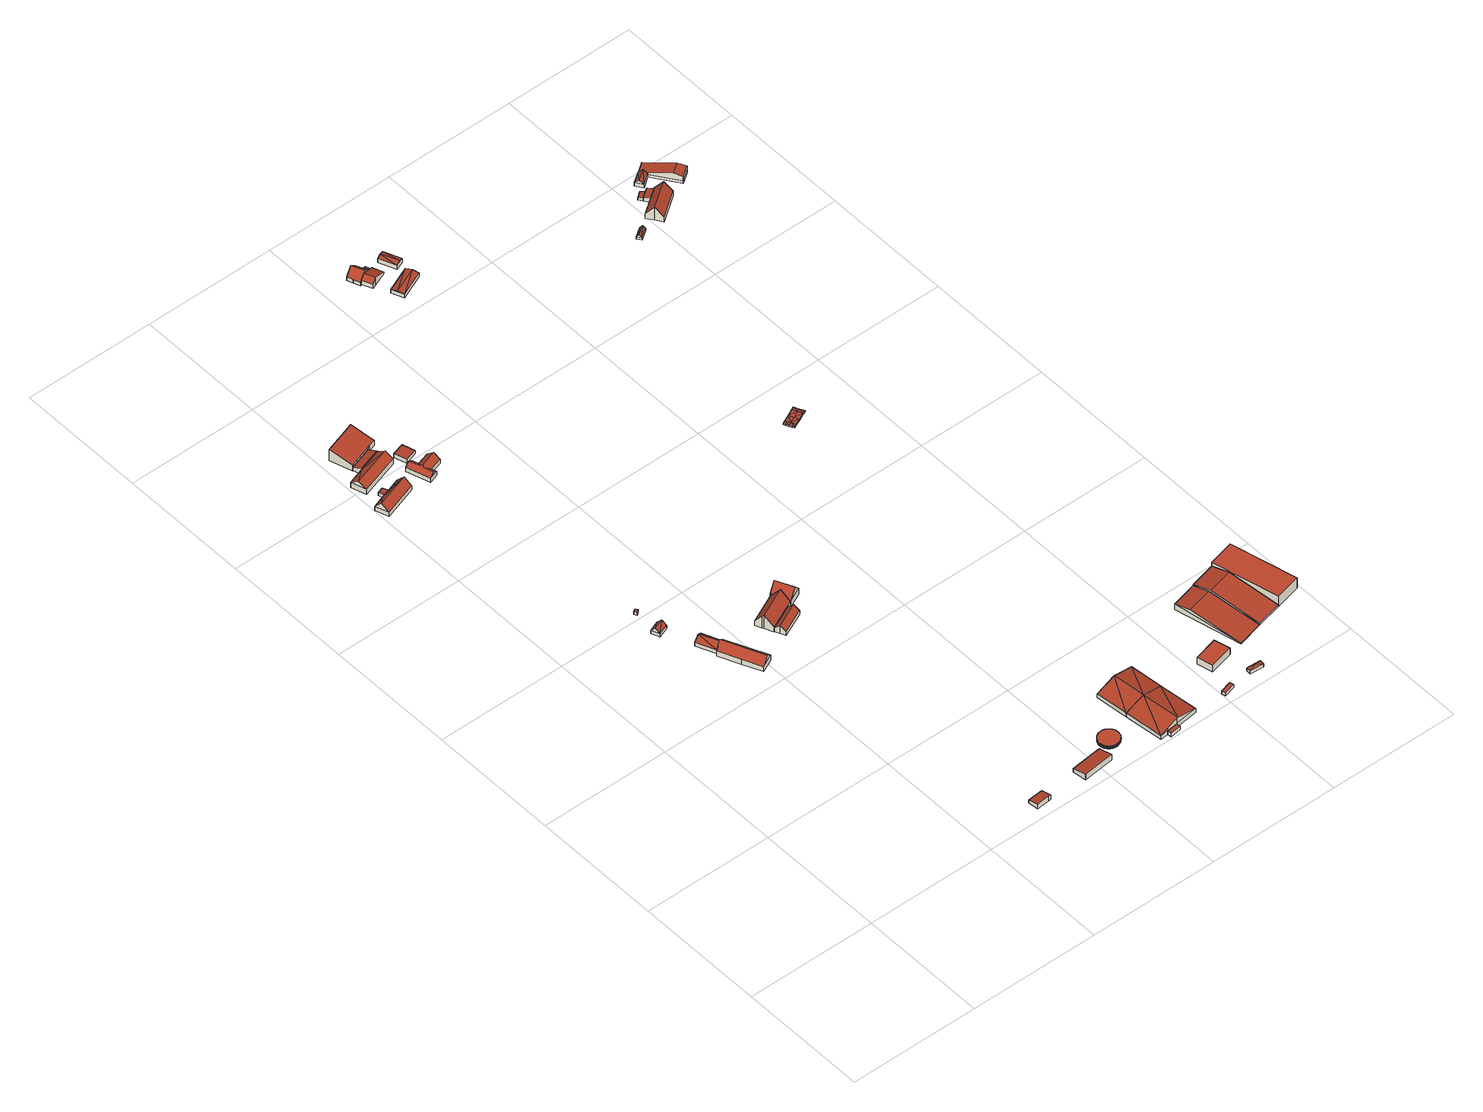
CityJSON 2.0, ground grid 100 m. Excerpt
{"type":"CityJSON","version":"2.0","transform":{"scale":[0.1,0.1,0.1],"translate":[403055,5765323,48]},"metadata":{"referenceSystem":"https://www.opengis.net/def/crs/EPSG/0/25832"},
"CityObjects":{
"building1":{"type":"Building","attributes":{"Gemeindeschluessel":"05515000","Geometrietyp2DReferenz":"3000","function":"31001_2700","roofType":"3100","measuredHeight":6.03},"geometry":[{"type":"Solid","lod":"2","boundaries":[[[[0,1,2,3]],[[4,5,1,0]],[[6,7,5,4]],[[3,2,7,6]],[[0,8,4]],[[6,9,3]],[[9,8,0]],[[0,3,9]],[[6,4,8]],[[8,9,6]],[[1,5,7,2]]]],"semantics":{"surfaces":[{"type":"WallSurface"},{"type":"RoofSurface"},{"type":"GroundSurface"}],"values":[[0,0,0,0,0,0,1,1,1,1,2]]}}]},
"building2":{"type":"Building","attributes":{"Gemeindeschluessel":"05515000","Geometrietyp2DReferenz":"3000","function":"31001_2700","roofType":"2100","measuredHeight":4.35},"geometry":[{"type":"Solid","lod":"2","boundaries":[[[[10,11,12,13]],[[14,15,11,10]],[[16,17,15,14]],[[18,19,17,16]],[[20,21,19,18]],[[13,12,21,20]],[[18,16,14,10,13,20]],[[11,15,17,19,21,12]]]],"semantics":{"surfaces":[{"type":"WallSurface"},{"type":"RoofSurface"},{"type":"GroundSurface"}],"values":[[0,0,0,0,0,0,1,2]]}}]},
"building3":{"type":"Building","attributes":{"Gemeindeschluessel":"05515000","Geometrietyp2DReferenz":"3000","function":"31001_2500","roofType":"1000","measuredHeight":2.46},"address":[{"country":"Germany","locality":"Münster","thoroughfareNumber":"200a","thoroughfareName":"Hölkenbusch"}],"geometry":[{"type":"Solid","lod":"2","boundaries":[[[[22,23,24,25]],[[26,27,23,22]],[[28,29,27,26]],[[25,24,29,28]],[[26,22,25,28]],[[23,27,29,24]]]],"semantics":{"surfaces":[{"type":"WallSurface"},{"type":"RoofSurface"},{"type":"GroundSurface"}],"values":[[0,0,0,0,1,2]]}}]},
"building4":{"type":"Building","attributes":{"Gemeindeschluessel":"05515000","Geometrietyp2DReferenz":"3000","function":"51009_1610","roofType":"3100","measuredHeight":5.64},"geometry":[{"type":"Solid","lod":"2","boundaries":[[[[30,31,32,33]],[[34,35,31,30]],[[36,37,35,34]],[[33,32,37,36]],[[30,38,34]],[[36,39,33]],[[33,39,38]],[[38,30,33]],[[39,36,34]],[[34,38,39]],[[31,35,37,32]]]],"semantics":{"surfaces":[{"type":"WallSurface"},{"type":"RoofSurface"},{"type":"GroundSurface"}],"values":[[0,0,0,0,0,0,1,1,1,1,2]]}}]},
"building5":{"type":"Building","attributes":{"Gemeindeschluessel":"05515000","Geometrietyp2DReferenz":"3000","function":"31001_1000","roofType":"5000","measuredHeight":8.9},"address":[{"country":"Germany","locality":"Münster","thoroughfareNumber":"205","thoroughfareName":"Hölkenbusch"}],"geometry":[{"type":"Solid","lod":"2","boundaries":[[[[40,41,42,43]],[[44,45,41,40]],[[46,47,45,44]],[[48,49,47,46]],[[50,51,49,48]],[[52,53,51,50]],[[43,42,53,52]],[[44,54,55,46]],[[54,40,43]],[[54,43,52]],[[54,52,50]],[[55,54,50]],[[50,48,55]],[[40,54,44]],[[46,55,48]],[[41,45,47,49,51,53,42]]]],"semantics":{"surfaces":[{"type":"WallSurface"},{"type":"RoofSurface"},{"type":"GroundSurface"}],"values":[[0,0,0,0,0,0,0,1,1,1,1,1,1,0,0,2]]}}]},
"building6":{"type":"Building","attributes":{"Gemeindeschluessel":"05515000","Geometrietyp2DReferenz":"3000","function":"31001_1000","roofType":"2100","measuredHeight":3.09},"geometry":[{"type":"Solid","lod":"2","boundaries":[[[[56,57,58,59]],[[60,61,57,56]],[[62,63,61,60]],[[59,58,63,62]],[[60,56,59,62]],[[57,61,63,58]]]],"semantics":{"surfaces":[{"type":"WallSurface"},{"type":"RoofSurface"},{"type":"GroundSurface"}],"values":[[0,0,0,0,1,2]]}}]},
"building7":{"type":"Building","attributes":{"Gemeindeschluessel":"05515000","Geometrietyp2DReferenz":"3000","function":"31001_2700","roofType":"5000","measuredHeight":9.51},"geometry":[{"type":"Solid","lod":"2","boundaries":[[[[64,65,37,66]],[[67,68,65,64]],[[69,70,68,67]],[[71,72,70,69]],[[73,32,72,71]],[[66,37,32,73]],[[64,66,74,75]],[[67,75,74,73,71,69]],[[64,75,67]],[[73,74,66]],[[65,68,70,72,32,37]]]],"semantics":{"surfaces":[{"type":"WallSurface"},{"type":"RoofSurface"},{"type":"GroundSurface"}],"values":[[0,0,0,0,0,0,1,1,0,0,2]]}}]},
"building8":{"type":"Building","attributes":{"Gemeindeschluessel":"05515000","Geometrietyp2DReferenz":"3000","function":"31001_2700","roofType":"5000","measuredHeight":8.57},"geometry":[{"type":"Solid","lod":"2","boundaries":[[[[76,77,78,79]],[[80,81,77,76]],[[82,83,81,80]],[[84,85,83,82]],[[79,78,85,84]],[[80,76,86,87]],[[86,79,84]],[[86,84,87]],[[82,87,84]],[[87,82,80]],[[86,76,79]],[[77,81,83,85,78]]]],"semantics":{"surfaces":[{"type":"WallSurface"},{"type":"RoofSurface"},{"type":"GroundSurface"}],"values":[[0,0,0,0,0,1,1,1,1,0,0,2]]}}]},
"building9":{"type":"Building","attributes":{"Gemeindeschluessel":"05515000","Geometrietyp2DReferenz":"3000","function":"31001_2700","roofType":"2100","measuredHeight":5.16},"geometry":[{"type":"Solid","lod":"2","boundaries":[[[[88,78,89,90]],[[91,85,78,88]],[[92,93,85,91]],[[90,89,93,92]],[[91,88,90,92]],[[78,85,93,89]]]],"semantics":{"surfaces":[{"type":"WallSurface"},{"type":"RoofSurface"},{"type":"GroundSurface"}],"values":[[0,0,0,0,1,2]]}}]},
"building10":{"type":"Building","attributes":{"Gemeindeschluessel":"05515000","Geometrietyp2DReferenz":"3000","function":"31001_2700","roofType":"2100","measuredHeight":9.73},"geometry":[{"type":"Solid","lod":"2","boundaries":[[[[94,95,96,97]],[[98,99,95,94]],[[100,101,99,98]],[[102,103,101,100]],[[104,105,103,102]],[[106,107,105,104]],[[108,109,107,106]],[[97,96,109,108]],[[106,104,102,100,98,94,97,108]],[[95,99,101,103,105,107,109,96]]]],"semantics":{"surfaces":[{"type":"WallSurface"},{"type":"RoofSurface"},{"type":"GroundSurface"}],"values":[[0,0,0,0,0,0,0,0,1,2]]}}]},
"building11":{"type":"Building","attributes":{"Gemeindeschluessel":"05515000","Geometrietyp2DReferenz":"3000","function":"31001_2700","roofType":"5000","measuredHeight":7.3},"geometry":[{"type":"Solid","lod":"2","boundaries":[[[[110,111,112,113]],[[114,115,111,110]],[[116,117,115,114]],[[118,119,117,116]],[[120,121,119,118]],[[122,123,121,120]],[[124,125,123,122]],[[113,112,125,124]],[[126,127,124,122,128]],[[122,120,128]],[[126,128,120,118,129]],[[129,118,116,130]],[[116,114,130]],[[127,126,129,130,114,110,131]],[[110,113,131]],[[131,113,124,127]],[[111,115,117,119,121,123,125,112]]]],"semantics":{"surfaces":[{"type":"WallSurface"},{"type":"RoofSurface"},{"type":"GroundSurface"}],"values":[[0,0,0,0,0,0,0,0,1,0,1,1,0,1,0,1,2]]}}]},
"building12":{"type":"Building","attributes":{"Gemeindeschluessel":"05515000","Geometrietyp2DReferenz":"3000","function":"31001_2460","roofType":"2100","measuredHeight":3.25},"geometry":[{"type":"Solid","lod":"2","boundaries":[[[[132,133,134,135]],[[136,137,133,132]],[[138,139,137,136]],[[135,134,139,138]],[[136,132,135,138]],[[133,137,139,134]]]],"semantics":{"surfaces":[{"type":"WallSurface"},{"type":"RoofSurface"},{"type":"GroundSurface"}],"values":[[0,0,0,0,1,2]]}}]},
"building13":{"type":"Building","attributes":{"Gemeindeschluessel":"05515000","Geometrietyp2DReferenz":"3000","function":"31001_2700","roofType":"2100","measuredHeight":5.12},"geometry":[{"type":"Solid","lod":"2","boundaries":[[[[140,141,142,143]],[[144,145,141,140]],[[146,147,145,144]],[[148,149,147,146]],[[143,142,149,148]],[[146,144,140,143,148]],[[141,145,147,149,142]]]],"semantics":{"surfaces":[{"type":"WallSurface"},{"type":"RoofSurface"},{"type":"GroundSurface"}],"values":[[0,0,0,0,0,1,2]]}}]},
"building14":{"type":"Building","attributes":{"Gemeindeschluessel":"05515000","Geometrietyp2DReferenz":"3000","function":"31001_2700"},"children":["building14-1","building14-2"]},
"building14-1":{"type":"BuildingPart","attributes":{"roofType":"3100","measuredHeight":6.94},"parents":["building14"],"geometry":[{"type":"Solid","lod":"2","boundaries":[[[[150,151,152,153]],[[154,155,151,150]],[[156,157,155,154]],[[158,159,157,156]],[[160,161,159,158]],[[162,163,161,160]],[[156,154,150,158]],[[153,162,160,158,150]],[[151,155,157,159,161,163,152]],[[163,162,153,152]]]],"semantics":{"surfaces":[{"type":"WallSurface"},{"type":"RoofSurface"},{"type":"GroundSurface"},{"type":"ClosureSurface"}],"values":[[0,0,0,0,0,0,1,1,2,3]]}}]},
"building14-2":{"type":"BuildingPart","attributes":{"roofType":"3100","measuredHeight":11.98},"parents":["building14"],"geometry":[{"type":"Solid","lod":"2","boundaries":[[[[164,165,166,167]],[[168,169,165,164]],[[170,152,169,168]],[[153,152,170]],[[171,172,163,162,173]],[[174,175,172,171]],[[176,177,175,174]],[[167,166,177,176]],[[173,170,168,164,171]],[[167,176,174,171,164]],[[165,169,152,163,172,175,177,166]],[[153,170,173,162]],[[163,152,153,162]]]],"semantics":{"surfaces":[{"type":"WallSurface"},{"type":"RoofSurface"},{"type":"GroundSurface"},{"type":"ClosureSurface"}],"values":[[0,0,0,0,0,0,0,0,1,1,2,0,3]]}}]},
"building15":{"type":"Building","attributes":{"Gemeindeschluessel":"05515000","Geometrietyp2DReferenz":"3000","function":"31001_1000","roofType":"3100","measuredHeight":11.92},"address":[{"country":"Germany","locality":"Münster","thoroughfareNumber":"200","thoroughfareName":"Hölkenbusch"}],"geometry":[{"type":"Solid","lod":"2","boundaries":[[[[178,179,180,181]],[[182,169,179,178]],[[183,166,169,182]],[[184,185,166,183]],[[186,187,185,184]],[[181,180,187,186]],[[188,189,181,186]],[[182,178,189,188,184,183]],[[188,186,184]],[[189,178,181]],[[179,169,166,185,187,180]]]],"semantics":{"surfaces":[{"type":"WallSurface"},{"type":"RoofSurface"},{"type":"GroundSurface"}],"values":[[0,0,0,0,0,0,1,1,0,0,2]]}}]},
"building16":{"type":"Building","attributes":{"Gemeindeschluessel":"05515000","Geometrietyp2DReferenz":"3000","function":"51003_1201","roofType":"1000","measuredHeight":2.48},"geometry":[{"type":"Solid","lod":"2","boundaries":[[[[190,191,192,193]],[[194,195,191,190]],[[196,197,195,194]],[[198,199,197,196]],[[200,201,199,198]],[[202,203,201,200]],[[204,205,203,202]],[[206,207,205,204]],[[208,209,207,206]],[[210,211,209,208]],[[212,213,211,210]],[[214,215,213,212]],[[216,217,215,214]],[[218,219,217,216]],[[220,221,219,218]],[[222,223,221,220]],[[224,225,223,222]],[[226,227,225,224]],[[228,229,227,226]],[[230,231,229,228]],[[232,233,231,230]],[[234,235,233,232]],[[236,237,235,234]],[[238,239,237,236]],[[240,241,239,238]],[[242,243,241,240]],[[244,245,243,242]],[[246,247,245,244]],[[248,249,247,246]],[[250,251,249,248]],[[252,253,251,250]],[[254,255,253,252]],[[256,257,255,254]],[[258,259,257,256]],[[260,261,259,258]],[[262,263,261,260]],[[264,265,263,262]],[[266,267,265,264]],[[268,269,267,266]],[[270,271,269,268]],[[272,273,271,270]],[[274,275,273,272]],[[276,277,275,274]],[[278,279,277,276]],[[280,281,279,278]],[[282,283,281,280]],[[284,285,283,282]],[[286,287,285,284]],[[288,289,287,286]],[[290,291,289,288]],[[292,293,291,290]],[[294,295,293,292]],[[296,297,295,294]],[[298,299,297,296]],[[300,301,299,298]],[[302,303,301,300]],[[304,305,303,302]],[[306,307,305,304]],[[308,309,307,306]],[[310,311,309,308]],[[312,313,311,310]],[[314,315,313,312]],[[316,317,315,314]],[[318,319,317,316]],[[320,321,319,318]],[[322,323,321,320]],[[324,325,323,322]],[[326,327,325,324]],[[328,329,327,326]],[[330,331,329,328]],[[332,333,331,330]],[[334,335,333,332]],[[336,337,335,334]],[[338,339,337,336]],[[340,341,339,338]],[[342,343,341,340]],[[344,345,343,342]],[[346,347,345,344]],[[348,349,347,346]],[[350,351,349,348]],[[352,353,351,350]],[[354,355,353,352]],[[356,357,355,354]],[[358,359,357,356]],[[360,361,359,358]],[[362,363,361,360]],[[364,365,363,362]],[[193,192,365,364]],[[362,360,358,356,354,352,350,348,346,344,342,340,338,336,334,332,330,328,326,324,322,320,318,316,314,312,310,308,306,304,302,300,298,296,294,292,290,288,286,284,282,280,278,276,274,272,270,268,266,264,262,260,258,256,254,252,250,248,246,244,242,240,238,236,234,232,230,228,226,224,222,220,218,216,214,212,210,208,206,204,202,200,198,196,194,190,193,364]],[[191,195,197,199,201,203,205,207,209,211,213,215,217,219,221,223,225,227,229,231,233,235,237,239,241,243,245,247,249,251,253,255,257,259,261,263,265,267,269,271,273,275,277,279,281,283,285,287,289,291,293,295,297,299,301,303,305,307,309,311,313,315,317,319,321,323,325,327,329,331,333,335,337,339,341,343,345,347,349,351,353,355,357,359,361,363,365,192]]]],"semantics":{"surfaces":[{"type":"WallSurface"},{"type":"RoofSurface"},{"type":"GroundSurface"}],"values":[[0,0,0,0,0,0,0,0,0,0,0,0,0,0,0,0,0,0,0,0,0,0,0,0,0,0,0,0,0,0,0,0,0,0,0,0,0,0,0,0,0,0,0,0,0,0,0,0,0,0,0,0,0,0,0,0,0,0,0,0,0,0,0,0,0,0,0,0,0,0,0,0,0,0,0,0,0,0,0,0,0,0,0,0,0,0,0,0,1,2]]}}]},
"building17":{"type":"Building","attributes":{"Gemeindeschluessel":"05515000","Geometrietyp2DReferenz":"3000","function":"31001_2700"},"children":["building17-1","building17-2"]},
"building17-1":{"type":"BuildingPart","attributes":{"roofType":"2100","measuredHeight":3.21},"parents":["building17"],"geometry":[{"type":"Solid","lod":"2","boundaries":[[[[366,367,368,369]],[[370,371,367,366]],[[372,373,371,370]],[[370,366,369,372]],[[367,371,373,368]],[[373,372,369,368]]]],"semantics":{"surfaces":[{"type":"WallSurface"},{"type":"RoofSurface"},{"type":"GroundSurface"},{"type":"ClosureSurface"}],"values":[[0,0,0,1,2,3]]}}]},
"building17-2":{"type":"BuildingPart","attributes":{"roofType":"3100","measuredHeight":7.71},"parents":["building17"],"geometry":[{"type":"Solid","lod":"2","boundaries":[[[[374,369,368,375,376]],[[377,378,373,372,379]],[[380,381,378,377]],[[382,383,381,380]],[[376,375,383,382]],[[376,382,384]],[[385,384,382]],[[386,387,384,385,377]],[[380,377,385]],[[387,386,379,374]],[[384,387,374,376]],[[386,377,379]],[[382,380,385]],[[368,373,378,381,383,375]],[[369,374,379,372]],[[373,368,369,372]]]],"semantics":{"surfaces":[{"type":"WallSurface"},{"type":"RoofSurface"},{"type":"GroundSurface"},{"type":"ClosureSurface"}],"values":[[0,0,0,0,0,1,1,1,1,0,0,0,0,2,0,3]]}}]},
"building18":{"type":"Building","attributes":{"Gemeindeschluessel":"05515000","Geometrietyp2DReferenz":"3000","function":"31001_2700","roofType":"3100","measuredHeight":7.58},"geometry":[{"type":"Solid","lod":"2","boundaries":[[[[388,389,390,380]],[[391,392,389,388]],[[382,393,392,391]],[[380,390,393,382]],[[388,394,391]],[[382,385,380]],[[380,385,394]],[[394,388,380]],[[385,382,391]],[[391,394,385]],[[389,392,393,390]]]],"semantics":{"surfaces":[{"type":"WallSurface"},{"type":"RoofSurface"},{"type":"GroundSurface"}],"values":[[0,0,0,0,0,0,1,1,1,1,2]]}}]},
"building19":{"type":"Building","attributes":{"Gemeindeschluessel":"05515000","Geometrietyp2DReferenz":"3000","function":"51002_1215","roofType":"1000","measuredHeight":2.89},"geometry":[{"type":"Solid","lod":"2","boundaries":[[[[395,396,397,398]],[[399,400,396,395]],[[401,402,400,399]],[[398,397,402,401]],[[399,395,398,401]],[[396,400,402,397]]]],"semantics":{"surfaces":[{"type":"WallSurface"},{"type":"RoofSurface"},{"type":"GroundSurface"}],"values":[[0,0,0,0,1,2]]}}]},
"building20":{"type":"Building","attributes":{"Gemeindeschluessel":"05515000","Geometrietyp2DReferenz":"3000","function":"31001_1000"},"address":[{"country":"Germany","locality":"Münster","thoroughfareNumber":"20","thoroughfareName":"Flothbach"}],"children":["building20-1","building20-2"]},
"building20-1":{"type":"BuildingPart","attributes":{"roofType":"3100","measuredHeight":6.91},"parents":["building20"],"geometry":[{"type":"Solid","lod":"2","boundaries":[[[[403,404,405,406]],[[407,408,404,403]],[[409,410,408,407]],[[411,412,410,409]],[[413,414,412,411]],[[415,416,414,413]],[[406,405,417,418,419]],[[415,413,411,420]],[[409,407,403,406,419,421,422,423,420,411]],[[404,408,410,412,414,416,424,425,426,417,405]],[[416,415,420,424]],[[427,422,421]],[[426,425,423,422,427]],[[425,424,420,423]],[[427,421,419,418]],[[417,426,427,418]]]],"semantics":{"surfaces":[{"type":"WallSurface"},{"type":"RoofSurface"},{"type":"GroundSurface"},{"type":"ClosureSurface"}],"values":[[0,0,0,0,0,0,0,1,1,2,3,0,3,3,0,3]]}}]},
"building20-2":{"type":"BuildingPart","attributes":{"roofType":"3100","measuredHeight":8.16},"parents":["building20"],"geometry":[{"type":"Solid","lod":"2","boundaries":[[[[428,429,430,431]],[[432,433,429,428]],[[434,435,433,432]],[[436,437,435,434]],[[438,439,437,436]],[[418,417,439,438]],[[416,415,440]],[[431,430,416,440]],[[422,427,418,438,436,441]],[[434,432,428,431,440,441,436]],[[429,433,435,437,439,417,426,425,424,416,430]],[[417,418,427,426]],[[422,441,423]],[[426,427,422,423,425]],[[415,420,423,441,440]],[[416,424,420,415]],[[424,425,423,420]]]],"semantics":{"surfaces":[{"type":"WallSurface"},{"type":"RoofSurface"},{"type":"GroundSurface"},{"type":"ClosureSurface"}],"values":[[0,0,0,0,0,0,0,0,1,1,2,3,0,3,0,3,3]]}}]},
"building21":{"type":"Building","attributes":{"Gemeindeschluessel":"05515000","Geometrietyp2DReferenz":"3000","function":"31001_2700","roofType":"1000","measuredHeight":5.99},"geometry":[{"type":"Solid","lod":"2","boundaries":[[[[442,443,444,445]],[[446,447,443,442]],[[448,449,447,446]],[[445,444,449,448]],[[446,442,445,448]],[[443,447,449,444]]]],"semantics":{"surfaces":[{"type":"WallSurface"},{"type":"RoofSurface"},{"type":"GroundSurface"}],"values":[[0,0,0,0,1,2]]}}]},
"building22":{"type":"Building","attributes":{"Gemeindeschluessel":"05515000","Geometrietyp2DReferenz":"3000","function":"31001_2000","roofType":"3100","measuredHeight":4.25},"geometry":[{"type":"Solid","lod":"2","boundaries":[[[[450,451,452,453]],[[454,455,451,450]],[[456,457,455,454]],[[453,452,457,456]],[[450,458,454]],[[456,459,453]],[[450,453,459]],[[459,458,450]],[[458,459,456]],[[456,454,458]],[[451,455,457,452]]]],"semantics":{"surfaces":[{"type":"WallSurface"},{"type":"RoofSurface"},{"type":"GroundSurface"}],"values":[[0,0,0,0,0,0,1,1,1,1,2]]}}]},
"building23":{"type":"Building","attributes":{"Gemeindeschluessel":"05515000","Geometrietyp2DReferenz":"3000","function":"51002_1215","roofType":"3200","measuredHeight":4.09},"geometry":[{"type":"Solid","lod":"2","boundaries":[[[[460,461,462,463]],[[464,465,461,460]],[[466,467,465,464]],[[463,462,467,466]],[[460,468,464]],[[466,469,463]],[[460,463,469]],[[469,468,460]],[[468,469,466]],[[466,464,468]],[[461,465,467,462]]]],"semantics":{"surfaces":[{"type":"WallSurface"},{"type":"RoofSurface"},{"type":"GroundSurface"}],"values":[[0,0,0,0,1,1,1,1,1,1,2]]}}]},
"building24":{"type":"Building","attributes":{"Gemeindeschluessel":"05515000","Geometrietyp2DReferenz":"3000","function":"31001_2700","roofType":"3100","measuredHeight":4.78},"geometry":[{"type":"Solid","lod":"2","boundaries":[[[[470,471,472,473]],[[474,475,471,470]],[[476,477,475,474]],[[473,472,477,476]],[[470,478,474]],[[476,479,473]],[[473,479,478]],[[478,470,473]],[[479,476,474]],[[474,478,479]],[[471,475,477,472]]]],"semantics":{"surfaces":[{"type":"WallSurface"},{"type":"RoofSurface"},{"type":"GroundSurface"}],"values":[[0,0,0,0,0,0,1,1,1,1,2]]}}]},
"building25":{"type":"Building","attributes":{"Gemeindeschluessel":"05515000","Geometrietyp2DReferenz":"3000","function":"51002_1215","roofType":"3100","measuredHeight":7.13},"geometry":[{"type":"Solid","lod":"2","boundaries":[[[[480,481,482,483]],[[484,485,481,480]],[[486,487,485,484]],[[483,482,487,486]],[[480,488,484]],[[486,489,483]],[[483,489,488,480]],[[484,488,489,486]],[[481,485,487,482]]]],"semantics":{"surfaces":[{"type":"WallSurface"},{"type":"RoofSurface"},{"type":"GroundSurface"}],"values":[[0,0,0,0,0,0,1,1,2]]}}]},
"building26":{"type":"Building","attributes":{"Geometrietyp2DReferenz":"2000","Gemeindeschluessel":"05515000","function":"53001_1800","roofType":"9999","measuredHeight":1},"geometry":[{"type":"Solid","lod":"2","boundaries":[[[[490,491,492]],[[491,493,492]],[[494,495,490]],[[495,491,490]],[[496,497,494]],[[497,495,494]],[[498,499,496]],[[499,497,496]],[[500,501,498]],[[501,499,498]],[[502,503,500]],[[503,501,500]],[[504,505,502]],[[505,503,502]],[[506,507,504]],[[507,505,504]],[[508,509,506]],[[509,507,506]],[[510,511,508]],[[511,509,508]],[[512,513,510]],[[513,511,510]],[[492,493,512]],[[493,513,512]],[[493,491,495]],[[493,495,514]],[[514,495,497]],[[514,497,515]],[[515,497,516]],[[516,497,499]],[[516,499,501]],[[516,501,503]],[[513,493,514]],[[513,514,511]],[[511,514,509]],[[509,514,515]],[[509,515,507]],[[507,515,516]],[[507,516,503]],[[507,503,505]],[[492,494,490]],[[492,517,494]],[[517,496,494]],[[517,518,496]],[[518,519,496]],[[519,498,496]],[[519,500,498]],[[519,502,500]],[[512,517,492]],[[512,510,517]],[[510,508,517]],[[508,518,517]],[[508,506,518]],[[506,519,518]],[[506,502,519]],[[506,504,502]]]],"semantics":{"surfaces":[{"type":"WallSurface"},{"type":"GroundSurface"},{"type":"RoofSurface"}],"values":[[0,0,0,0,0,0,0,0,0,0,0,0,0,0,0,0,0,0,0,0,0,0,0,0,1,1,1,1,1,1,1,1,1,1,1,1,1,1,1,1,2,2,2,2,2,2,2,2,2,2,2,2,2,2,2,2]]}}]},
"building27":{"type":"Building","attributes":{"Gemeindeschluessel":"05515000","Geometrietyp2DReferenz":"3000","function":"51002_1215","roofType":"3100","measuredHeight":8.27},"geometry":[{"type":"Solid","lod":"2","boundaries":[[[[520,521,487,522]],[[523,524,521,520]],[[525,482,524,523]],[[522,487,482,525]],[[520,526,523]],[[525,527,522]],[[522,527,526,520]],[[523,526,527,525]],[[521,524,482,487]]]],"semantics":{"surfaces":[{"type":"WallSurface"},{"type":"RoofSurface"},{"type":"GroundSurface"}],"values":[[0,0,0,0,0,0,1,1,2]]}}]},
"building28":{"type":"Building","attributes":{"Gemeindeschluessel":"05515000","Geometrietyp2DReferenz":"3000","function":"51002_1215","roofType":"9999","measuredHeight":9},"geometry":[{"type":"Solid","lod":"2","boundaries":[[[[528,529,530,531]],[[529,532,521,530]],[[528,533,532,529]],[[531,524,533,528]],[[530,521,524,531]],[[532,533,524,521]]]],"semantics":{"surfaces":[{"type":"RoofSurface"},{"type":"WallSurface"},{"type":"GroundSurface"}],"values":[[0,1,1,1,1,2]]}}]},
"building29":{"type":"Building","attributes":{"Gemeindeschluessel":"05515000","Geometrietyp2DReferenz":"3000","function":"31001_2700","roofType":"3100","measuredHeight":3.97},"geometry":[{"type":"Solid","lod":"2","boundaries":[[[[534,535,536,537]],[[538,539,535,534]],[[540,541,539,538]],[[537,536,541,540]],[[534,542,538]],[[540,543,537]],[[543,542,534]],[[534,537,543]],[[540,538,542]],[[542,543,540]],[[535,539,541,536]]]],"semantics":{"surfaces":[{"type":"WallSurface"},{"type":"RoofSurface"},{"type":"GroundSurface"}],"values":[[0,0,0,0,0,0,1,1,1,1,2]]}}]},
"building30":{"type":"Building","attributes":{"Gemeindeschluessel":"05515000","Geometrietyp2DReferenz":"3000","function":"31001_1000","roofType":"3100","measuredHeight":11.2},"address":[{"country":"Germany","locality":"Münster","thoroughfareNumber":"235","thoroughfareName":"Hölkenbusch"}],"geometry":[{"type":"Solid","lod":"2","boundaries":[[[[544,545,546,547]],[[548,549,545,544]],[[550,551,549,548]],[[552,553,551,550]],[[554,555,553,552]],[[556,557,555,554]],[[558,559,557,556]],[[547,546,559,558]],[[552,550,548,554]],[[544,547,558,556,554,548]],[[545,549,551,553,555,557,559,546]]]],"semantics":{"surfaces":[{"type":"WallSurface"},{"type":"RoofSurface"},{"type":"GroundSurface"}],"values":[[0,0,0,0,0,0,0,0,1,1,2]]}}]},
"building31":{"type":"Building","attributes":{"Gemeindeschluessel":"05515000","Geometrietyp2DReferenz":"3000","function":"51009_1610","roofType":"2100","measuredHeight":2.84},"geometry":[{"type":"Solid","lod":"2","boundaries":[[[[560,561,562,563]],[[564,565,561,560]],[[566,567,565,564]],[[563,562,567,566]],[[564,560,563,566]],[[561,565,567,562]]]],"semantics":{"surfaces":[{"type":"WallSurface"},{"type":"RoofSurface"},{"type":"GroundSurface"}],"values":[[0,0,0,0,1,2]]}}]},
"building32":{"type":"Building","attributes":{"Gemeindeschluessel":"05515000","Geometrietyp2DReferenz":"3000","function":"31001_2460","roofType":"2100","measuredHeight":3.75},"geometry":[{"type":"Solid","lod":"2","boundaries":[[[[568,569,570,571]],[[572,573,569,568]],[[574,575,573,572]],[[576,577,575,574]],[[578,579,577,576]],[[571,570,579,578]],[[576,574,572,568,571,578]],[[569,573,575,577,579,570]]]],"semantics":{"surfaces":[{"type":"WallSurface"},{"type":"RoofSurface"},{"type":"GroundSurface"}],"values":[[0,0,0,0,0,0,1,2]]}}]},
"building33":{"type":"Building","attributes":{"Gemeindeschluessel":"05515000","Geometrietyp2DReferenz":"3000","function":"31001_2700"},"children":["building33-1","building33-2"]},
"building33-1":{"type":"BuildingPart","attributes":{"roofType":"3100","measuredHeight":7.52},"parents":["building33"],"geometry":[{"type":"Solid","lod":"2","boundaries":[[[[580,581,582,583]],[[584,585,581,580]],[[586,587,585,584]],[[583,582,588,589]],[[589,590,591,592,593,583]],[[594,593,592,595]],[[594,595,584,580]],[[593,594,580,583]],[[595,592,591,596,586,584]],[[581,585,587,588,582]],[[587,586,589,588]],[[591,590,596]],[[596,590,589,586]]]],"semantics":{"surfaces":[{"type":"WallSurface"},{"type":"RoofSurface"},{"type":"GroundSurface"},{"type":"ClosureSurface"}],"values":[[0,0,0,0,1,1,0,0,0,2,3,0,3]]}}]},
"building33-2":{"type":"BuildingPart","attributes":{"roofType":"3100","measuredHeight":6.02},"parents":["building33"],"geometry":[{"type":"Solid","lod":"2","boundaries":[[[[597,598,587,586,596]],[[599,600,598,597]],[[601,589,588,600,599]],[[597,602,599]],[[590,601,603,596]],[[597,596,603]],[[603,602,597]],[[602,603,601]],[[601,599,602]],[[598,600,588,587]],[[589,601,590]],[[587,588,589,586]],[[589,590,596,586]]]],"semantics":{"surfaces":[{"type":"WallSurface"},{"type":"RoofSurface"},{"type":"GroundSurface"},{"type":"ClosureSurface"}],"values":[[0,0,0,0,0,1,1,1,1,2,0,3,3]]}}]}
},
"vertices":[
[694,2879,45],[694,2879,18],[612,2848,18],[612,2848,45],[718,2817,45],[718,2817,18],[636,2785,45],[636,2785,18],[706,2848,78],[624,2816,78],
[1441,145,54],[1441,145,26],[1448,68,26],[1448,68,69],[1558,155,54],[1558,155,26],[1565,76,69],[1565,76,26],[1549,75,69],[1549,75,26],[1549,77,69],[1549,77,26],
[663,3056,46],[663,3056,21],[639,3043,21],[639,3043,46],[673,3037,46],[673,3037,21],[650,3024,46],[650,3024,21],
[747,2578,54],[747,2578,22],[813,2432,22],[813,2432,54],[830,2618,54],[830,2618,22],[895,2472,54],[895,2472,22],[799,2604,78],[865,2457,78],
[262,4898,53],[262,4898,18],[164,4866,18],[164,4866,53],[297,4797,53],[297,4797,18],[35,4710,53],[35,4710,18],[0,4812,53],[0,4812,18],[88,4841,53],[88,4841,18],[118,4851,53],[118,4851,18],[279,4849,107],[17,4762,107],
[164,4866,51],[164,4866,20],[149,4912,20],[149,4912,45],[118,4851,51],[118,4851,20],[103,4896,45],[103,4896,20],
[1030,2170,68],[1030,2170,22],[895,2472,68],[931,2122,66],[931,2122,22],[868,2262,66],[868,2262,22],[796,2423,67],[796,2423,22],[813,2432,85],[846,2448,117],[981,2146,117],
[356,5045,68],[356,5045,21],[320,5160,21],[320,5160,68],[51,4948,68],[51,4948,21],[14,5062,68],[14,5062,21],[144,5104,68],[144,5104,21],[338,5102,107],[32,5005,107],
[320,5160,73],[300,5224,21],[300,5224,51],[144,5104,73],[123,5168,51],[123,5168,21],
[120,5167,69],[120,5167,22],[123,5168,22],[123,5168,69],[67,5333,120],[67,5333,22],[316,5412,120],[316,5412,22],[369,5247,70],[369,5247,22],[312,5229,70],[312,5229,22],[312,5228,69],[312,5228,22],[300,5224,69],[300,5224,22],
[428,4768,56],[428,4768,19],[499,4790,19],[499,4790,56],[372,4946,56],[372,4946,19],[443,4968,56],[443,4968,19],[459,4919,56],[459,4919,19],[554,4948,56],[554,4948,19],[584,4855,56],[584,4855,19],[488,4826,56],[488,4826,19],[449,4865,92],[441,4850,84],[569,4902,92],[434,4873,84],[407,4957,84],[464,4779,84],
[492,5119,47],[492,5119,20],[397,5089,20],[397,5089,52],[522,5024,47],[522,5024,20],[427,4993,52],[427,4993,20],
[1847,64,76],[1847,64,25],[1848,64,25],[1848,64,76],[1835,171,55],[1835,171,25],[2075,199,55],[2075,199,25],[2087,92,76],[2087,92,25],
[1419,2397,91],[1419,2397,22],[1401,2435,22],[1401,2435,54],[1436,2359,54],[1436,2359,22],[1248,2272,53],[1248,2272,22],[1230,2311,91],[1230,2311,22],[1213,2349,54],[1213,2349,22],[1211,2348,53],[1211,2348,22],
[1410,2514,141],[1410,2514,22],[1381,2577,22],[1381,2577,60],[1438,2452,60],[1438,2452,22],[1401,2435,60],[1183,2410,141],[1183,2410,22],[1211,2348,61],[1177,2424,123],[1177,2424,22],[1155,2472,61],[1155,2472,22],
[1440,2448,75],[1440,2448,22],[1546,2497,22],[1546,2497,75],[1438,2452,75],[1381,2577,75],[1379,2581,75],[1379,2581,22],[1485,2630,75],[1485,2630,22],[1432,2605,141],[1493,2473,141],
[2263,222,50],[2263,222,25],[2264,228,25],[2264,228,50],[2262,216,50],[2262,216,25],[2260,211,50],[2260,211,25],[2257,205,50],[2257,205,25],[2254,199,50],[2254,199,25],[2251,194,50],[2251,194,25],[2247,188,50],[2247,188,25],[2242,183,50],[2242,183,25],[2237,178,50],[2237,178,25],[2231,174,50],[2231,174,25],[2226,171,50],[2226,171,25],[2219,167,50],[2219,167,25],[2213,165,50],[2213,165,25],[2206,163,50],[2206,163,25],[2200,162,50],[2200,162,25],[2193,161,50],[2193,161,25],[2186,161,50],[2186,161,25],[2180,161,50],[2180,161,25],[2174,162,50],[2174,162,25],[2168,163,50],[2168,163,25],[2162,165,50],[2162,165,25],[2157,167,50],[2157,167,25],[2152,170,50],[2152,170,25],[2147,172,50],[2147,172,25],[2143,175,50],[2143,175,25],[2139,178,50],[2139,178,25],[2136,181,50],[2136,181,25],[2133,184,50],[2133,184,25],[2130,187,50],[2130,187,25],[2127,190,50],[2127,190,25],[2125,194,50],[2125,194,25],[2123,197,50],[2123,197,25],[2122,199,50],[2122,199,25],[2120,201,50],[2120,201,25],[2119,205,50],[2119,205,25],[2117,208,50],[2117,208,25],[2116,212,50],[2116,212,25],[2114,216,50],[2114,216,25],[2113,220,50],[2113,220,25],[2112,225,50],[2112,225,25],[2112,230,50],[2112,230,25],[2111,235,50],[2111,235,25],[2111,240,50],[2111,240,25],[2112,246,50],[2112,246,25],[2113,251,50],[2113,251,25],[2114,257,50],[2114,257,25],[2116,263,50],[2116,263,25],[2118,269,50],[2118,269,25],[2121,274,50],[2121,274,25],[2124,280,50],[2124,280,25],[2128,285,50],[2128,285,25],[2133,290,50],[2133,290,25],[2138,295,50],[2138,295,25],[2143,300,50],[2143,300,25],[2149,303,50],[2149,303,25],[2155,307,50],[2155,307,25],[2162,309,50],[2162,309,25],[2168,311,50],[2168,311,25],[2175,313,50],[2175,313,25],[2181,314,50],[2181,314,25],[2188,314,50],[2188,314,25],[2195,314,50],[2195,314,25],[2201,313,50],[2201,313,25],[2207,312,50],[2207,312,25],[2212,310,50],[2212,310,25],[2218,308,50],[2218,308,25],[2223,306,50],[2223,306,25],[2227,303,50],[2227,303,25],[2232,300,50],[2232,300,25],[2236,297,50],[2236,297,25],[2239,294,50],[2239,294,25],[2242,291,50],[2242,291,25],[2245,288,50],[2245,288,25],[2248,285,50],[2248,285,25],[2250,282,50],[2250,282,25],[2252,279,50],[2252,279,25],[2254,276,50],[2254,276,25],[2256,273,50],[2256,273,25],[2258,269,50],[2258,269,25],[2259,266,50],[2259,266,25],[2261,262,50],[2261,262,25],[2262,258,50],[2262,258,25],[2263,253,50],[2263,253,25],[2264,249,50],[2264,249,25],[2264,244,50],[2264,244,25],[2265,239,50],[2265,239,25],[2264,233,50],[2264,233,25],
[2590,11,58],[2590,11,28],[2587,41,28],[2587,41,60],[2504,1,58],[2504,1,28],[2501,31,60],[2501,31,28],
[2587,41,64],[2762,61,28],[2762,61,64],[2439,23,64],[2439,23,28],[2501,31,64],[2404,320,64],[2404,320,28],[2726,359,64],[2726,359,28],[2600,42,105],[2565,340,105],[2501,31,80],[2587,41,102],
[2374,569,64],[2374,569,29],[2404,320,29],[2697,608,64],[2697,608,29],[2726,359,29],[2535,589,105],
[3089,76,56],[3089,76,27],[3080,104,27],[3080,104,56],[3003,50,56],[3003,50,27],[2994,79,56],[2994,79,27],
[1359,6436,44],[1359,6436,16],[1346,6469,16],[1346,6469,44],[1377,6444,35],[1377,6444,16],[1410,6366,35],[1410,6366,16],[1307,6322,85],[1307,6322,16],[1275,6309,53],[1275,6309,16],[1241,6385,52],[1241,6385,16],[1325,6460,16],[1325,6460,48],[1325,6460,54],[1274,6399,85],[1339,6427,54],[1326,6422,60],[1286,6405,79],[1274,6399,16],[1286,6405,16],[1339,6427,16],[1339,6427,48],
[1210,6429,45],[1210,6429,16],[1231,6381,16],[1231,6381,46],[1212,6431,48],[1212,6431,16],[1194,6473,48],[1194,6473,16],[1246,6496,98],[1246,6496,16],[1299,6519,48],[1299,6519,16],[1241,6385,55],[1286,6405,98],
[3262,312,86],[3262,312,26],[3233,430,26],[3233,430,86],[3079,267,86],[3079,267,26],[3050,385,86],[3050,385,26],
[1372,6115,49],[1372,6115,18],[1565,6199,18],[1565,6199,49],[1333,6205,49],[1333,6205,18],[1526,6289,49],[1526,6289,18],[1352,6160,61],[1546,6244,61],
[3353,93,49],[3353,93,25],[3358,129,25],[3358,129,49],[3248,101,49],[3248,101,25],[3250,137,49],[3250,137,25],[3302,109,66],[3302,110,66],
[1446,6464,56],[1446,6464,18],[1500,6337,18],[1500,6337,56],[1510,6490,56],[1510,6490,18],[1564,6364,56],[1564,6364,18],[1478,6477,66],[1532,6350,66],
[3380,341,25],[3380,341,23],[3578,389,23],[3578,389,25],[3258,845,73],[3258,845,23],[3455,894,73],[3455,894,23],[3287,725,94],[3484,773,94],
[2461,3713,18],[2461,3713,8],[2478,3677,18],[2478,3677,8],[2484,3724,18],[2484,3724,8],[2529,3745,19],[2529,3745,9],[2582,3770,18],[2582,3770,8],[2605,3781,18],[2605,3781,8],[2622,3745,18],[2622,3745,8],[2639,3708,18],[2639,3708,8],[2616,3698,18],[2616,3698,8],[2563,3673,19],[2563,3673,9],[2518,3652,18],[2518,3652,8],[2495,3641,18],[2495,3641,8],[2501,3688,8],[2546,3709,9],[2599,3734,8],[2501,3688,18],[2546,3709,19],[2599,3734,18],
[3651,942,80],[3651,942,23],[3455,894,80],[3774,437,38],[3774,437,23],[3578,389,38],[3683,810,106],[3487,762,106],
[3970,485,113],[3847,990,113],[3651,942,113],[3774,437,113],[3847,990,23],[3970,485,23],
[2889,5603,43],[2889,5603,22],[2819,5553,22],[2819,5553,43],[2912,5572,43],[2912,5572,22],[2841,5522,43],[2841,5522,22],[2901,5588,62],[2830,5537,62],
[3175,5793,64],[3175,5793,23],[3173,5791,23],[3173,5791,64],[3211,5742,135],[3211,5742,23],[3247,5692,64],[3247,5692,23],[3050,5554,64],[3050,5554,23],[3015,5605,135],[3015,5605,23],[2979,5656,64],[2979,5656,23],[3098,5739,64],[3098,5739,23],
[3050,5810,43],[3050,5810,23],[3071,5780,23],[3071,5780,52],[3097,5843,43],[3097,5843,23],[3118,5813,52],[3118,5813,23],
[3070,5779,54],[3070,5779,24],[3098,5739,24],[3098,5739,62],[3071,5780,54],[3071,5780,24],[3118,5813,54],[3118,5813,24],[3145,5831,54],[3145,5831,24],[3173,5791,62],[3173,5791,24],
[3443,5788,45],[3443,5788,23],[3274,6029,23],[3274,6029,45],[3366,5734,45],[3366,5734,23],[3232,5922,45],[3232,5922,23],[3195,5974,23],[3195,5974,45],[3219,5941,54],[3232,5922,60],[3327,5789,98],[3404,5843,98],[3443,5788,86],[3366,5734,86],[3232,5922,54],
[3150,5864,54],[3150,5864,23],[3114,5917,54],[3114,5917,23],[3195,5974,54],[3132,5891,83],[3214,5948,83]
]}
